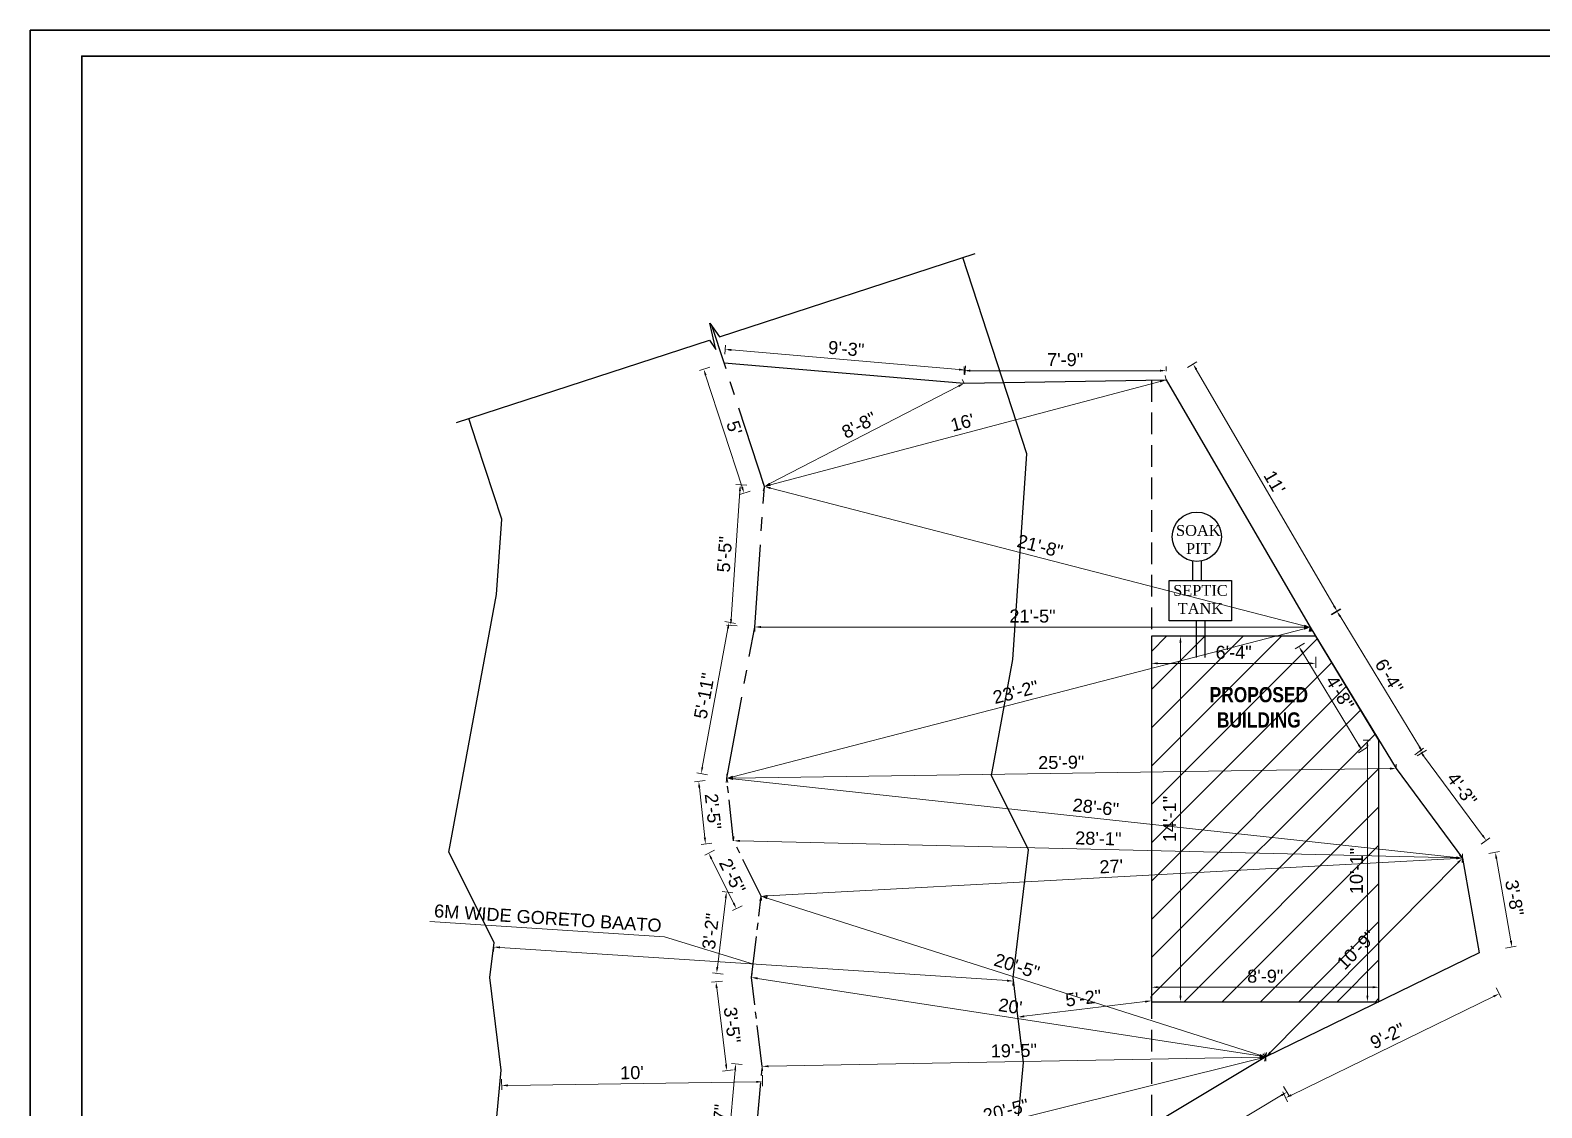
# Model space of a CAD drawing. Header units: inches. Extents: x 376358 to 406049, y -63575 to -53607.
# Drawn here: x 382150 to 382848, y -56287 to -55789 of the extents above; entities that cross this region are included whole.
import ezdxf

# ---------------------------------------------------------------- set-up
doc = ezdxf.new("R2010")
doc.units = ezdxf.units.IN
doc.header["$LTSCALE"] = 2
doc.header["$MEASUREMENT"] = 0
doc.header["$PDMODE"] = 34
doc.linetypes.add('CENTER2', pattern=[28.575, 19.05, -3.175, 3.175, -3.175])
doc.linetypes.add('HIDDEN', pattern=[0.375, 0.25, -0.125])
doc.layers.get('0').update_dxf_attribs({"linetype": 'CONTINUOUS'})
doc.layers.get('DEFPOINTS').update_dxf_attribs({"color": 141, "linetype": 'CONTINUOUS'})
for name, color, linetype, lineweight in [('door', 20, 'CONTINUOUS', 35), ('steps', 253, 'CONTINUOUS', 20), ('WALL - A', 1, 'CONTINUOUS', 40)]:
    doc.layers.add(name, color=color, linetype=linetype, lineweight=lineweight)
doc.layers.add('Normal Wall', color=7, linetype='CONTINUOUS', lineweight=35, true_color=0xffaf89)
doc.styles.add('Lettring Text', font='arial.ttf')
doc.styles.get("Standard").update_dxf_attribs({"font": 'ARIALN.TTF'})
doc.dimstyles.new('Copy of Standard', dxfattribs={"dimtxt": 6, "dimasz": 2.875, "dimexe": 2, "dimexo": 4, "dimgap": 2, "dimtad": 1, "dimdec": 0, "dimrnd": 1, "dimzin": 0, "dimdsep": 46, "dimlunit": 4, "dimtxsty": 'Lettring Text', "dimcen": 0.1, "dimclrd": 7, "dimclre": 7, "dimclrt": 7, "dimazin": 0, "dimtfac": 0.645, "dimtdec": 0, "dimtmove": 1, "dimatfit": 0, "dimfxl": 3, "dimfxlon": 1, "dimtfillclr": 256, "dimtolj": 1, "dimtzin": 0, "dimlwd": -1, "dimlwe": -1, "dimarcsym": 2})

# ---------------------------------------------------------------- blocks, each defined once
blk = doc.blocks.new('*D415')
at = {"layer": 'DEFPOINTS', "color": 0, "ltscale": 0.5, "transparency": 16777216}
for p in [(382470.55, -55942.78), (382581.97, -55946.19), (382581.44, -55952.31)]:
    blk.add_point(p, dxfattribs=at)
at = {"layer": 'steps', "color": 7, "ltscale": 0.5, "transparency": 16777216}
for p, q in [((382470.89, -55938.79), (382471.25, -55934.66)), ((382473.94, -55936.9), (382579.11, -55945.94)), ((382581.79, -55948.33), (382582.14, -55944.2))]:
    blk.add_line(p, q, dxfattribs=at)
for points in [[(382473.98, -55936.42), (382473.9, -55937.38), (382471.08, -55936.65)], [(382579.15, -55945.47), (382579.06, -55946.42), (382581.97, -55946.19)]]:
    blk.add_solid(points, dxfattribs=at)
at = {"layer": 'steps', "color": 7, "ltscale": 0.5, "transparency": 16777216, "insert": (382526.96, -55936.37), "char_height": 6, "attachment_point": 5, "rotation": 355.08369, "style": 'Lettring Text'}
blk.add_mtext('\\A1;9\'-3"', dxfattribs=at)
blk = doc.blocks.new('*D416')
at = {"layer": 'DEFPOINTS', "color": 0, "ltscale": 0.5, "transparency": 16777216}
for p in [(382674.76, -55946.47), (382674.76, -55950.71), (382581.44, -55952.31)]:
    blk.add_point(p, dxfattribs=at)
at = {"layer": 'steps', "color": 7, "ltscale": 0.5, "transparency": 16777216}
for p, q in [((382581.44, -55948.31), (382581.44, -55944.47)), ((382584.32, -55946.47), (382671.88, -55946.47)), ((382674.76, -55946.71), (382674.76, -55944.47))]:
    blk.add_line(p, q, dxfattribs=at)
for points in [[(382584.32, -55945.99), (382584.32, -55946.95), (382581.44, -55946.47)], [(382671.88, -55945.99), (382671.88, -55946.95), (382674.76, -55946.47)]]:
    blk.add_solid(points, dxfattribs=at)
at = {"layer": 'steps', "color": 7, "ltscale": 0.5, "transparency": 16777216, "insert": (382628.1, -55941.41), "char_height": 6, "attachment_point": 5, "style": 'Lettring Text'}
blk.add_mtext('\\A1;7\'-9"', dxfattribs=at)
blk = doc.blocks.new('*D417')
at = {"layer": 'DEFPOINTS', "color": 0, "ltscale": 0.5, "transparency": 16777216}
for p in [(382674.76, -55950.71), (382753.79, -56057.65), (382741.29, -56064.93)]:
    blk.add_point(p, dxfattribs=at)
at = {"layer": 'steps', "color": 7, "ltscale": 0.5, "transparency": 16777216}
for p, q in [((382684.66, -55944.94), (382688.98, -55942.42)), ((382688.7, -55945.91), (382752.34, -56055.17)), ((382751.2, -56059.16), (382755.52, -56056.65))]:
    blk.add_line(p, q, dxfattribs=at)
for points in [[(382689.12, -55945.67), (382688.29, -55946.15), (382687.25, -55943.43)], [(382752.76, -56054.93), (382751.93, -56055.41), (382753.79, -56057.65)]]:
    blk.add_solid(points, dxfattribs=at)
at = {"layer": 'steps', "color": 7, "ltscale": 0.5, "transparency": 16777216, "insert": (382724.85, -55998.02), "char_height": 6, "attachment_point": 5, "rotation": 300.21914, "style": 'Lettring Text'}
blk.add_mtext("\\A1;11'", dxfattribs=at)
blk = doc.blocks.new('*D418')
at = {"layer": 'DEFPOINTS', "color": 0, "ltscale": 0.5, "transparency": 16777216}
for p in [(382741.29, -56064.93), (382793.29, -56122.7), (382780.98, -56130.19)]:
    blk.add_point(p, dxfattribs=at)
at = {"layer": 'steps', "color": 7, "ltscale": 0.5, "transparency": 16777216}
for p, q in [((382751.04, -56059.01), (382755.31, -56056.41)), ((382755.09, -56059.9), (382791.79, -56120.24)), ((382790.72, -56124.26), (382795, -56121.66))]:
    blk.add_line(p, q, dxfattribs=at)
for points in [[(382755.5, -56059.65), (382754.68, -56060.15), (382753.6, -56057.45)], [(382792.2, -56119.99), (382791.38, -56120.49), (382793.29, -56122.7)]]:
    blk.add_solid(points, dxfattribs=at)
at = {"layer": 'steps', "color": 7, "ltscale": 0.5, "transparency": 16777216, "insert": (382777.77, -56087.44), "char_height": 6, "attachment_point": 5, "rotation": 301.30939, "style": 'Lettring Text'}
blk.add_mtext('\\A1;6\'-4"', dxfattribs=at)
blk = doc.blocks.new('*D419')
at = {"layer": 'DEFPOINTS', "color": 0, "ltscale": 0.5, "transparency": 16777216}
for p in [(382780.98, -56130.19), (382822.65, -56163.39), (382811.64, -56171.56)]:
    blk.add_point(p, dxfattribs=at)
at = {"layer": 'steps', "color": 7, "ltscale": 0.5, "transparency": 16777216}
for p, q in [((382789.58, -56123.81), (382793.6, -56120.83)), ((382793.7, -56124.33), (382820.94, -56161.08)), ((382820.24, -56165.18), (382824.26, -56162.2))]:
    blk.add_line(p, q, dxfattribs=at)
for points in [[(382794.09, -56124.05), (382793.32, -56124.62), (382791.99, -56122.02)], [(382821.33, -56160.8), (382820.56, -56161.37), (382822.65, -56163.39)]]:
    blk.add_solid(points, dxfattribs=at)
at = {"layer": 'steps', "color": 7, "ltscale": 0.5, "transparency": 16777216, "insert": (382811.39, -56139.69), "char_height": 6, "attachment_point": 5, "rotation": 306.54442, "style": 'Lettring Text'}
blk.add_mtext('\\A1;4\'-3"', dxfattribs=at)
blk = doc.blocks.new('*D420')
at = {"layer": 'DEFPOINTS', "color": 0, "ltscale": 0.5, "transparency": 16777216}
for p in [(382811.64, -56171.56), (382819.36, -56215.3), (382834.52, -56212.63)]:
    blk.add_point(p, dxfattribs=at)
at = {"layer": 'steps', "color": 7, "ltscale": 0.5, "transparency": 16777216}
for p, q in [((382823.84, -56169.4), (382828.77, -56168.53)), ((382827.3, -56171.71), (382834.02, -56209.79)), ((382831.57, -56213.15), (382836.49, -56212.28))]:
    blk.add_line(p, q, dxfattribs=at)
for points in [[(382827.77, -56171.63), (382826.83, -56171.79), (382826.8, -56168.88)], [(382834.49, -56209.71), (382833.55, -56209.88), (382834.52, -56212.63)]]:
    blk.add_solid(points, dxfattribs=at)
at = {"layer": 'steps', "color": 7, "ltscale": 0.5, "transparency": 16777216, "insert": (382835.65, -56189.87), "char_height": 6, "attachment_point": 5, "rotation": 280.01239, "style": 'Lettring Text'}
blk.add_mtext('\\A1;3\'-8"', dxfattribs=at)
blk = doc.blocks.new('*D421')
at = {"layer": 'DEFPOINTS', "color": 0, "ltscale": 0.5, "transparency": 16777216}
for p in [(382819.36, -56215.3), (382720.8, -56263.36), (382730.01, -56282.25)]:
    blk.add_point(p, dxfattribs=at)
at = {"layer": 'steps', "color": 7, "ltscale": 0.5, "transparency": 16777216}
for p, q in [((382825.99, -56235.45), (382732.6, -56280.99)), ((382827.26, -56231.49), (382829.45, -56235.99)), ((382728.7, -56279.55), (382730.89, -56284.04))]:
    blk.add_line(p, q, dxfattribs=at)
for points in [[(382825.78, -56235.02), (382826.2, -56235.88), (382828.57, -56234.19)], [(382732.39, -56280.56), (382732.81, -56281.42), (382730.01, -56282.25)]]:
    blk.add_solid(points, dxfattribs=at)
at = {"layer": 'steps', "color": 7, "ltscale": 0.5, "transparency": 16777216, "insert": (382777.07, -56253.67), "char_height": 6, "attachment_point": 5, "rotation": 25.99193, "style": 'Lettring Text'}
blk.add_mtext('\\A1;9\'-2"', dxfattribs=at)
blk = doc.blocks.new('*D422')
at = {"layer": 'DEFPOINTS', "color": 0, "ltscale": 0.5, "transparency": 16777216}
for p in [(382720.8, -56263.36), (382636.83, -56313.54), (382646.54, -56329.8)]:
    blk.add_point(p, dxfattribs=at)
at = {"layer": 'steps', "color": 7, "ltscale": 0.5, "transparency": 16777216}
for p, q in [((382728.98, -56277.04), (382731.54, -56281.33)), ((382728.05, -56281.09), (382649.01, -56328.32)), ((382645, -56327.22), (382647.57, -56331.51))]:
    blk.add_line(p, q, dxfattribs=at)
for points in [[(382727.8, -56280.68), (382728.3, -56281.5), (382730.52, -56279.62)], [(382648.77, -56327.91), (382649.26, -56328.73), (382646.54, -56329.8)]]:
    blk.add_solid(points, dxfattribs=at)
at = {"layer": 'steps', "color": 7, "ltscale": 0.5, "transparency": 16777216, "insert": (382685.93, -56300.36), "char_height": 6, "attachment_point": 5, "rotation": 30.86167, "style": 'Lettring Text'}
blk.add_mtext('\\A1;8\'-2"', dxfattribs=at)
blk = doc.blocks.new('*D425')
at = {"layer": 'DEFPOINTS', "color": 0, "ltscale": 0.5, "transparency": 16777216}
for p in [(382475.96, -56266.59), (382488.22, -56267.72), (382483.16, -56322.52)]:
    blk.add_point(p, dxfattribs=at)
at = {"layer": 'steps', "color": 7, "ltscale": 0.5, "transparency": 16777216}
for p, q in [((382471.16, -56318.53), (382475.69, -56269.45)), ((382478.94, -56266.87), (382473.97, -56266.41)), ((382473.88, -56321.67), (382468.9, -56321.2))]:
    blk.add_line(p, q, dxfattribs=at)
for points in [[(382475.22, -56269.41), (382476.17, -56269.5), (382475.96, -56266.59)], [(382470.68, -56318.48), (382471.63, -56318.57), (382470.89, -56321.39)]]:
    blk.add_solid(points, dxfattribs=at)
at = {"layer": 'steps', "color": 7, "ltscale": 0.5, "transparency": 16777216, "insert": (382468.45, -56293.53), "char_height": 6, "attachment_point": 5, "rotation": 84.71805, "style": 'Lettring Text'}
blk.add_mtext('\\A1;4\'-7"', dxfattribs=at)
blk = doc.blocks.new('*D426')
at = {"layer": 'DEFPOINTS', "color": 0, "ltscale": 0.5, "transparency": 16777216}
for p in [(382466.83, -56228.66), (382483.24, -56226.67), (382488.22, -56267.72)]:
    blk.add_point(p, dxfattribs=at)
at = {"layer": 'steps', "color": 7, "ltscale": 0.5, "transparency": 16777216}
for p, q in [((382469.8, -56228.3), (382464.84, -56228.9)), ((382471.47, -56266.86), (382467.17, -56231.51)), ((382474.79, -56269.36), (382469.83, -56269.96))]:
    blk.add_line(p, q, dxfattribs=at)
for points in [[(382467.65, -56231.46), (382466.7, -56231.57), (382466.83, -56228.66)], [(382471.94, -56266.81), (382470.99, -56266.92), (382471.81, -56269.72)]]:
    blk.add_solid(points, dxfattribs=at)
at = {"layer": 'steps', "color": 7, "ltscale": 0.5, "transparency": 16777216, "insert": (382474.35, -56248.58), "char_height": 6, "attachment_point": 5, "rotation": 276.92535, "style": 'Lettring Text'}
blk.add_mtext('\\A1;3\'-5"', dxfattribs=at)
blk = doc.blocks.new('*D427')
at = {"layer": 'DEFPOINTS', "color": 0, "ltscale": 0.5, "transparency": 16777216}
for p in [(382471.67, -56187.23), (382487.76, -56189.17), (382483.24, -56226.67)]:
    blk.add_point(p, dxfattribs=at)
at = {"layer": 'steps', "color": 7, "ltscale": 0.5, "transparency": 16777216}
for p, q in [((382474.65, -56187.59), (382469.68, -56186.99)), ((382467.49, -56221.87), (382471.33, -56190.08)), ((382470.12, -56225.08), (382465.16, -56224.48))]:
    blk.add_line(p, q, dxfattribs=at)
for points in [[(382470.85, -56190.02), (382471.8, -56190.14), (382471.67, -56187.23)], [(382467.01, -56221.81), (382467.96, -56221.93), (382467.14, -56224.72)]]:
    blk.add_solid(points, dxfattribs=at)
at = {"layer": 'steps', "color": 7, "ltscale": 0.5, "transparency": 16777216, "insert": (382464.38, -56205.37), "char_height": 6, "attachment_point": 5, "rotation": 83.11748, "style": 'Lettring Text'}
blk.add_mtext('\\A1;3\'-2"', dxfattribs=at)
blk = doc.blocks.new('*D428')
at = {"layer": 'DEFPOINTS', "color": 0, "ltscale": 0.5, "transparency": 16777216}
for p in [(382474.98, -56163.56), (382463.49, -56169.3), (382487.76, -56189.17)]:
    blk.add_point(p, dxfattribs=at)
at = {"layer": 'steps', "color": 7, "ltscale": 0.5, "transparency": 16777216}
for p, q in [((382466.17, -56167.96), (382461.7, -56170.19)), ((382474.99, -56192.33), (382464.77, -56171.87)), ((382478.96, -56193.57), (382474.48, -56195.8))]:
    blk.add_line(p, q, dxfattribs=at)
for points in [[(382465.2, -56171.66), (382464.34, -56172.09), (382463.49, -56169.3)], [(382475.42, -56192.12), (382474.56, -56192.55), (382476.27, -56194.91)]]:
    blk.add_solid(points, dxfattribs=at)
at = {"layer": 'steps', "color": 7, "ltscale": 0.5, "transparency": 16777216, "insert": (382474.41, -56179.84), "char_height": 6, "attachment_point": 5, "rotation": 296.5303, "style": 'Lettring Text'}
blk.add_mtext('\\A1;2\'-5"', dxfattribs=at)
blk = doc.blocks.new('*D429')
at = {"layer": 'DEFPOINTS', "color": 0, "ltscale": 0.5, "transparency": 16777216}
for p in [(382458.85, -56136.09), (382471.82, -56134.67), (382474.98, -56163.56)]:
    blk.add_point(p, dxfattribs=at)
at = {"layer": 'steps', "color": 7, "ltscale": 0.5, "transparency": 16777216}
for p, q in [((382461.83, -56135.77), (382456.86, -56136.31)), ((382461.7, -56162.12), (382459.16, -56138.95)), ((382465, -56164.66), (382460.03, -56165.2))]:
    blk.add_line(p, q, dxfattribs=at)
for points in [[(382459.64, -56138.9), (382458.69, -56139), (382458.85, -56136.09)], [(382462.18, -56162.07), (382461.22, -56162.18), (382462.01, -56164.98)]]:
    blk.add_solid(points, dxfattribs=at)
at = {"layer": 'steps', "color": 7, "ltscale": 0.5, "transparency": 16777216, "insert": (382465.47, -56149.99), "char_height": 6, "attachment_point": 5, "rotation": 276.24963, "style": 'Lettring Text'}
blk.add_mtext('\\A1;2\'-5"', dxfattribs=at)
blk = doc.blocks.new('*D430')
at = {"layer": 'DEFPOINTS', "color": 0, "ltscale": 0.5, "transparency": 16777216}
for p in [(382472.91, -56062.65), (382484.74, -56064.84), (382471.82, -56134.67)]:
    blk.add_point(p, dxfattribs=at)
at = {"layer": 'steps', "color": 7, "ltscale": 0.5, "transparency": 16777216}
for p, q in [((382475.86, -56063.2), (382470.94, -56062.29)), ((382460.51, -56129.66), (382472.39, -56065.48)), ((382462.93, -56133.03), (382458.02, -56132.12))]:
    blk.add_line(p, q, dxfattribs=at)
for points in [[(382471.92, -56065.39), (382472.86, -56065.57), (382472.91, -56062.65)], [(382460.04, -56129.57), (382460.98, -56129.74), (382459.98, -56132.48)]]:
    blk.add_solid(points, dxfattribs=at)
at = {"layer": 'steps', "color": 7, "ltscale": 0.5, "transparency": 16777216, "insert": (382461.47, -56096.65), "char_height": 6, "attachment_point": 5, "rotation": 79.51136, "style": 'Lettring Text'}
blk.add_mtext('\\A1;5\'-11"', dxfattribs=at)
blk = doc.blocks.new('*D431')
at = {"layer": 'DEFPOINTS', "color": 0, "ltscale": 0.5, "transparency": 16777216}
for p in [(382478.07, -55999.19), (382489.18, -55999.95), (382484.74, -56064.84)]:
    blk.add_point(p, dxfattribs=at)
at = {"layer": 'steps', "color": 7, "ltscale": 0.5, "transparency": 16777216}
for p, q in [((382481.06, -55999.39), (382476.07, -55999.05)), ((382473.83, -56061.22), (382477.87, -56002.06)), ((382476.63, -56064.29), (382471.64, -56063.95))]:
    blk.add_line(p, q, dxfattribs=at)
for points in [[(382477.39, -56002.02), (382478.35, -56002.09), (382478.07, -55999.19)], [(382473.35, -56061.18), (382474.31, -56061.25), (382473.64, -56064.08)]]:
    blk.add_solid(points, dxfattribs=at)
at = {"layer": 'steps', "color": 7, "ltscale": 0.5, "transparency": 16777216, "insert": (382470.81, -56031.29), "char_height": 6, "attachment_point": 5, "rotation": 86.0932, "style": 'Lettring Text'}
blk.add_mtext('\\A1;5\'-5"', dxfattribs=at)
blk = doc.blocks.new('*D432')
at = {"layer": 'DEFPOINTS', "color": 0, "ltscale": 0.5, "transparency": 16777216}
for p in [(382470.55, -55942.78), (382461.17, -55945.83), (382489.18, -55999.95)]:
    blk.add_point(p, dxfattribs=at)
at = {"layer": 'steps', "color": 7, "ltscale": 0.5, "transparency": 16777216}
for p, q in [((382464.03, -55944.9), (382459.27, -55946.45)), ((382478.91, -56000.27), (382462.07, -55948.56)), ((382482.65, -56002.07), (382477.9, -56003.62))]:
    blk.add_line(p, q, dxfattribs=at)
for points in [[(382462.52, -55948.42), (382461.61, -55948.71), (382461.17, -55945.83)], [(382479.37, -56000.12), (382478.45, -56000.42), (382479.8, -56003)]]:
    blk.add_solid(points, dxfattribs=at)
at = {"layer": 'steps', "color": 7, "ltscale": 0.5, "transparency": 16777216, "insert": (382475.29, -55972.85), "char_height": 6, "attachment_point": 5, "rotation": 288.04507, "style": 'Lettring Text'}
blk.add_mtext("\\A1;5'", dxfattribs=at)
blk = doc.blocks.new('*D433')
at = {"layer": 'DEFPOINTS', "color": 0, "ltscale": 0.5, "transparency": 16777216}
for p in [(382581.44, -55952.31), (382581.44, -55952.31), (382489.18, -55999.95)]:
    blk.add_point(p, dxfattribs=at)
at = {"layer": 'steps', "color": 7, "ltscale": 0.5, "transparency": 16777216}
for p, q in [((382581.44, -55952.31), (382580.53, -55950.54)), ((382491.73, -55998.63), (382578.89, -55953.63)), ((382489.18, -55999.95), (382488.26, -55998.17))]:
    blk.add_line(p, q, dxfattribs=at)
for points in [[(382578.67, -55953.21), (382579.11, -55954.06), (382581.44, -55952.31)], [(382491.51, -55998.2), (382491.95, -55999.05), (382489.18, -55999.95)]]:
    blk.add_solid(points, dxfattribs=at)
at = {"layer": 'steps', "color": 7, "ltscale": 0.5, "transparency": 16777216, "insert": (382532.99, -55971.63), "char_height": 6, "attachment_point": 5, "rotation": 27.30461, "style": 'Lettring Text'}
blk.add_mtext('\\A1;8\'-8"', dxfattribs=at)
blk = doc.blocks.new('*D434')
at = {"layer": 'DEFPOINTS', "color": 0, "ltscale": 0.5, "transparency": 16777216}
for p in [(382674.76, -55950.71), (382674.76, -55950.71), (382489.18, -55999.95)]:
    blk.add_point(p, dxfattribs=at)
at = {"layer": 'steps', "color": 7, "ltscale": 0.5, "transparency": 16777216}
for p, q in [((382674.76, -55950.71), (382674.24, -55948.77)), ((382491.95, -55999.21), (382671.98, -55951.44)), ((382489.18, -55999.95), (382488.66, -55998.01))]:
    blk.add_line(p, q, dxfattribs=at)
for points in [[(382671.86, -55950.98), (382672.1, -55951.91), (382674.76, -55950.71)], [(382491.83, -55998.75), (382492.08, -55999.67), (382489.18, -55999.95)]]:
    blk.add_solid(points, dxfattribs=at)
at = {"layer": 'steps', "color": 7, "ltscale": 0.5, "transparency": 16777216, "insert": (382580.67, -55970.43), "char_height": 6, "attachment_point": 5, "rotation": 14.86005, "style": 'Lettring Text'}
blk.add_mtext("\\A1;16'", dxfattribs=at)
blk = doc.blocks.new('*D435')
at = {"layer": 'DEFPOINTS', "color": 0, "ltscale": 0.5, "transparency": 16777216}
for p in [(382489.18, -55999.95), (382741.29, -56064.93), (382741.29, -56064.93)]:
    blk.add_point(p, dxfattribs=at)
at = {"layer": 'steps', "color": 7, "ltscale": 0.5, "transparency": 16777216}
for p, q in [((382489.18, -55999.95), (382488.68, -56001.88)), ((382491.96, -56000.66), (382738.51, -56064.22)), ((382741.29, -56064.93), (382740.79, -56066.87))]:
    blk.add_line(p, q, dxfattribs=at)
for points in [[(382492.08, -56000.2), (382491.84, -56001.13), (382489.18, -55999.95)], [(382738.63, -56063.75), (382738.39, -56064.68), (382741.29, -56064.93)]]:
    blk.add_solid(points, dxfattribs=at)
at = {"layer": 'steps', "color": 7, "ltscale": 0.5, "transparency": 16777216, "insert": (382616.5, -56027.54), "char_height": 6, "attachment_point": 5, "rotation": 345.54569, "style": 'Lettring Text'}
blk.add_mtext('\\A1;21\'-8"', dxfattribs=at)
blk = doc.blocks.new('*D436')
at = {"layer": 'DEFPOINTS', "color": 0, "ltscale": 0.5, "transparency": 16777216}
for p in [(382484.74, -56064.84), (382484.74, -56064.84), (382741.29, -56064.93)]:
    blk.add_point(p, dxfattribs=at)
at = {"layer": 'steps', "color": 7, "ltscale": 0.5, "transparency": 16777216}
for p, q in [((382484.74, -56064.84), (382484.74, -56066.84)), ((382738.42, -56064.93), (382487.62, -56064.84)), ((382741.29, -56064.93), (382741.29, -56066.93))]:
    blk.add_line(p, q, dxfattribs=at)
for points in [[(382487.62, -56064.36), (382487.62, -56065.32), (382484.74, -56064.84)], [(382738.42, -56064.45), (382738.42, -56065.41), (382741.29, -56064.93)]]:
    blk.add_solid(points, dxfattribs=at)
at = {"layer": 'steps', "color": 7, "ltscale": 0.5, "transparency": 16777216, "insert": (382613.02, -56059.82), "char_height": 6, "attachment_point": 5, "rotation": 359.97955, "style": 'Lettring Text'}
blk.add_mtext('\\A1;21\'-5"', dxfattribs=at)
blk = doc.blocks.new('*D437')
at = {"layer": 'DEFPOINTS', "color": 0, "ltscale": 0.5, "transparency": 16777216}
for p in [(382741.29, -56064.93), (382741.29, -56064.93), (382471.82, -56134.67)]:
    blk.add_point(p, dxfattribs=at)
at = {"layer": 'steps', "color": 7, "ltscale": 0.5, "transparency": 16777216}
for p, q in [((382474.6, -56133.95), (382738.51, -56065.65)), ((382741.29, -56064.93), (382741.79, -56066.87)), ((382471.82, -56134.67), (382472.32, -56136.61))]:
    blk.add_line(p, q, dxfattribs=at)
for points in [[(382738.39, -56065.19), (382738.63, -56066.12), (382741.29, -56064.93)], [(382474.48, -56133.49), (382474.72, -56134.42), (382471.82, -56134.67)]]:
    blk.add_solid(points, dxfattribs=at)
at = {"layer": 'steps', "color": 7, "ltscale": 0.5, "transparency": 16777216, "insert": (382605.28, -56094.9), "char_height": 6, "attachment_point": 5, "rotation": 14.50968, "style": 'Lettring Text'}
blk.add_mtext('\\A1;23\'-2"', dxfattribs=at)
blk = doc.blocks.new('*D438')
at = {"layer": 'DEFPOINTS', "color": 0, "ltscale": 0.5, "transparency": 16777216}
for p in [(382780.98, -56130.19), (382471.82, -56134.67), (382471.82, -56134.67)]:
    blk.add_point(p, dxfattribs=at)
at = {"layer": 'steps', "color": 7, "ltscale": 0.5, "transparency": 16777216}
for p, q in [((382471.82, -56134.67), (382471.79, -56132.67)), ((382778.1, -56130.23), (382474.69, -56134.63)), ((382780.98, -56130.19), (382780.95, -56128.19))]:
    blk.add_line(p, q, dxfattribs=at)
for points in [[(382778.1, -56129.75), (382778.11, -56130.71), (382780.98, -56130.19)], [(382474.68, -56134.15), (382474.7, -56135.11), (382471.82, -56134.67)]]:
    blk.add_solid(points, dxfattribs=at)
at = {"layer": 'steps', "color": 7, "ltscale": 0.5, "transparency": 16777216, "insert": (382626.32, -56127.37), "char_height": 6, "attachment_point": 5, "rotation": 0.83177, "style": 'Lettring Text'}
blk.add_mtext('\\A1;25\'-9"', dxfattribs=at)
blk = doc.blocks.new('*D439')
at = {"layer": 'DEFPOINTS', "color": 0, "ltscale": 0.5, "transparency": 16777216}
for p in [(382471.82, -56134.67), (382471.82, -56134.67), (382811.64, -56171.56)]:
    blk.add_point(p, dxfattribs=at)
at = {"layer": 'steps', "color": 7, "ltscale": 0.5, "transparency": 16777216}
for p, q in [((382471.82, -56134.67), (382471.6, -56136.66)), ((382808.78, -56171.25), (382474.67, -56134.98)), ((382811.64, -56171.56), (382811.43, -56173.54))]:
    blk.add_line(p, q, dxfattribs=at)
for points in [[(382474.73, -56134.51), (382474.62, -56135.46), (382471.82, -56134.67)], [(382808.83, -56170.77), (382808.73, -56171.72), (382811.64, -56171.56)]]:
    blk.add_solid(points, dxfattribs=at)
at = {"layer": 'steps', "color": 7, "ltscale": 0.5, "transparency": 16777216, "insert": (382642.27, -56148.08), "char_height": 6, "attachment_point": 5, "rotation": 353.80589, "style": 'Lettring Text'}
blk.add_mtext('\\A1;28\'-6"', dxfattribs=at)
blk = doc.blocks.new('*D440')
at = {"layer": 'DEFPOINTS', "color": 0, "ltscale": 0.5, "transparency": 16777216}
for p in [(382474.98, -56163.56), (382811.64, -56171.56), (382811.64, -56171.56)]:
    blk.add_point(p, dxfattribs=at)
at = {"layer": 'steps', "color": 7, "ltscale": 0.5, "transparency": 16777216}
for p, q in [((382474.98, -56163.56), (382475.03, -56161.56)), ((382477.85, -56163.63), (382808.77, -56171.49)), ((382811.64, -56171.56), (382811.69, -56169.56))]:
    blk.add_line(p, q, dxfattribs=at)
for points in [[(382477.86, -56163.15), (382477.84, -56164.11), (382474.98, -56163.56)], [(382808.78, -56171.01), (382808.76, -56171.97), (382811.64, -56171.56)]]:
    blk.add_solid(points, dxfattribs=at)
at = {"layer": 'steps', "color": 7, "ltscale": 0.5, "transparency": 16777216, "insert": (382643.43, -56162.5), "char_height": 6, "attachment_point": 5, "rotation": 358.63986, "style": 'Lettring Text'}
blk.add_mtext('\\A1;28\'-1"', dxfattribs=at)
blk = doc.blocks.new('*D441')
at = {"layer": 'DEFPOINTS', "color": 0, "ltscale": 0.5, "transparency": 16777216}
for p in [(382811.64, -56171.56), (382487.76, -56189.17), (382487.76, -56189.17)]:
    blk.add_point(p, dxfattribs=at)
at = {"layer": 'steps', "color": 7, "ltscale": 0.5, "transparency": 16777216}
for p, q in [((382808.77, -56171.71), (382490.63, -56189.01)), ((382811.64, -56171.56), (382811.75, -56173.55)), ((382487.76, -56189.17), (382487.87, -56191.17))]:
    blk.add_line(p, q, dxfattribs=at)
for points in [[(382808.74, -56171.23), (382808.8, -56172.19), (382811.64, -56171.56)], [(382490.61, -56188.54), (382490.66, -56189.49), (382487.76, -56189.17)]]:
    blk.add_solid(points, dxfattribs=at)
at = {"layer": 'steps', "color": 7, "ltscale": 0.5, "transparency": 16777216, "insert": (382649.43, -56175.36), "char_height": 6, "attachment_point": 5, "rotation": 3.11309, "style": 'Lettring Text'}
blk.add_mtext("\\A1;27'", dxfattribs=at)
blk = doc.blocks.new('*D442')
at = {"layer": 'DEFPOINTS', "color": 0, "ltscale": 0.5, "transparency": 16777216}
for p in [(382487.76, -56189.17), (382487.76, -56189.17), (382720.8, -56263.36)]:
    blk.add_point(p, dxfattribs=at)
at = {"layer": 'steps', "color": 7, "ltscale": 0.5, "transparency": 16777216}
for p, q in [((382487.76, -56189.17), (382487.16, -56191.08)), ((382718.06, -56262.48), (382490.5, -56190.04)), ((382720.8, -56263.36), (382720.2, -56265.26))]:
    blk.add_line(p, q, dxfattribs=at)
for points in [[(382490.65, -56189.59), (382490.36, -56190.5), (382487.76, -56189.17)], [(382718.21, -56262.03), (382717.92, -56262.94), (382720.8, -56263.36)]]:
    blk.add_solid(points, dxfattribs=at)
at = {"layer": 'steps', "color": 7, "ltscale": 0.5, "transparency": 16777216, "insert": (382605.82, -56221.44), "char_height": 6, "attachment_point": 5, "rotation": 342.34156, "style": 'Lettring Text'}
blk.add_mtext('\\A1;20\'-5"', dxfattribs=at)
blk = doc.blocks.new('*D443')
at = {"layer": 'DEFPOINTS', "color": 0, "ltscale": 0.5, "transparency": 16777216}
for p in [(382483.24, -56226.67), (382720.8, -56263.36), (382720.8, -56263.36)]:
    blk.add_point(p, dxfattribs=at)
at = {"layer": 'steps', "color": 7, "ltscale": 0.5, "transparency": 16777216}
for p, q in [((382483.24, -56226.67), (382483.54, -56224.69)), ((382486.08, -56227.1), (382717.96, -56262.92)), ((382720.8, -56263.36), (382721.11, -56261.38))]:
    blk.add_line(p, q, dxfattribs=at)
for points in [[(382486.15, -56226.63), (382486.01, -56227.58), (382483.24, -56226.67)], [(382718.03, -56262.44), (382717.89, -56263.39), (382720.8, -56263.36)]]:
    blk.add_solid(points, dxfattribs=at)
at = {"layer": 'steps', "color": 7, "ltscale": 0.5, "transparency": 16777216, "insert": (382602.79, -56240.01), "char_height": 6, "attachment_point": 5, "rotation": 351.22033, "style": 'Lettring Text'}
blk.add_mtext("\\A1;20'", dxfattribs=at)
blk = doc.blocks.new('*D444')
at = {"layer": 'DEFPOINTS', "color": 0, "ltscale": 0.5, "transparency": 16777216}
for p in [(382720.8, -56263.36), (382488.22, -56267.72), (382488.22, -56267.72)]:
    blk.add_point(p, dxfattribs=at)
at = {"layer": 'steps', "color": 7, "ltscale": 0.5, "transparency": 16777216}
for p, q in [((382717.93, -56263.41), (382491.1, -56267.67)), ((382720.8, -56263.36), (382720.84, -56265.36)), ((382488.22, -56267.72), (382488.26, -56269.72))]:
    blk.add_line(p, q, dxfattribs=at)
for points in [[(382717.92, -56262.93), (382717.94, -56263.89), (382720.8, -56263.36)], [(382491.09, -56267.19), (382491.11, -56268.15), (382488.22, -56267.72)]]:
    blk.add_solid(points, dxfattribs=at)
at = {"layer": 'steps', "color": 7, "ltscale": 0.5, "transparency": 16777216, "insert": (382604.42, -56260.48), "char_height": 6, "attachment_point": 5, "rotation": 1.07601, "style": 'Lettring Text'}
blk.add_mtext('\\A1;19\'-5"', dxfattribs=at)
blk = doc.blocks.new('*D445')
at = {"layer": 'DEFPOINTS', "color": 0, "ltscale": 0.5, "transparency": 16777216}
for p in [(382720.8, -56263.36), (382720.8, -56263.36), (382483.16, -56322.52)]:
    blk.add_point(p, dxfattribs=at)
at = {"layer": 'steps', "color": 7, "ltscale": 0.5, "transparency": 16777216}
for p, q in [((382485.95, -56321.83), (382718.01, -56264.05)), ((382720.8, -56263.36), (382720.32, -56261.42)), ((382483.16, -56322.52), (382482.68, -56320.58))]:
    blk.add_line(p, q, dxfattribs=at)
for points in [[(382717.9, -56263.59), (382718.13, -56264.52), (382720.8, -56263.36)], [(382485.83, -56321.36), (382486.06, -56322.29), (382483.16, -56322.52)]]:
    blk.add_solid(points, dxfattribs=at)
at = {"layer": 'steps', "color": 7, "ltscale": 0.5, "transparency": 16777216, "insert": (382600.76, -56288.03), "char_height": 6, "attachment_point": 5, "rotation": 13.98089, "style": 'Lettring Text'}
blk.add_mtext('\\A1;20\'-5"', dxfattribs=at)
blk = doc.blocks.new('*D450')
at = {"layer": 'DEFPOINTS', "color": 0, "ltscale": 0.5, "transparency": 16777216}
for p in [(382811.64, -56171.56), (382811.64, -56171.56), (382720.8, -56263.36)]:
    blk.add_point(p, dxfattribs=at)
at = {"layer": 'steps', "color": 7, "ltscale": 0.5, "transparency": 16777216}
for p, q in [((382722.82, -56261.31), (382809.62, -56173.6)), ((382811.64, -56171.56), (382810.22, -56170.15)), ((382720.8, -56263.36), (382719.38, -56261.95))]:
    blk.add_line(p, q, dxfattribs=at)
for points in [[(382809.28, -56173.26), (382809.96, -56173.94), (382811.64, -56171.56)], [(382722.48, -56260.98), (382723.16, -56261.65), (382720.8, -56263.36)]]:
    blk.add_solid(points, dxfattribs=at)
at = {"layer": 'steps', "color": 7, "ltscale": 0.5, "transparency": 16777216, "insert": (382762.62, -56213.89), "char_height": 6, "attachment_point": 5, "rotation": 45.30163, "style": 'Lettring Text'}
blk.add_mtext('\\A1;10\'-9"', dxfattribs=at)
blk = doc.blocks.new('*D451')
at = {"layer": 'DEFPOINTS', "color": 0, "ltscale": 0.5, "transparency": 16777216}
for p in [(382668.04, -56069.13), (382668.04, -56237.89), (382681.38, -56237.89)]:
    blk.add_point(p, dxfattribs=at)
at = {"layer": 'steps', "color": 7, "ltscale": 0.5, "transparency": 16777216}
for p, q in [((382678.38, -56069.13), (382683.38, -56069.13)), ((382681.38, -56072), (382681.38, -56235.01)), ((382678.38, -56237.89), (382683.38, -56237.89))]:
    blk.add_line(p, q, dxfattribs=at)
for points in [[(382680.9, -56072), (382681.86, -56072), (382681.38, -56069.13)], [(382680.9, -56235.01), (382681.86, -56235.01), (382681.38, -56237.89)]]:
    blk.add_solid(points, dxfattribs=at)
at = {"layer": 'steps', "color": 7, "ltscale": 0.5, "transparency": 16777216, "insert": (382676.36, -56153.51), "char_height": 6, "attachment_point": 5, "rotation": 90, "style": 'Lettring Text'}
blk.add_mtext('\\A1;14\'-1"', dxfattribs=at)
blk = doc.blocks.new('*D452')
at = {"layer": 'DEFPOINTS', "color": 0, "ltscale": 0.5, "transparency": 16777216}
for p in [(382668.04, -56069.13), (382743.84, -56069.13), (382668.04, -56081.63)]:
    blk.add_point(p, dxfattribs=at)
at = {"layer": 'steps', "color": 7, "ltscale": 0.5, "transparency": 16777216}
for p, q in [((382668.04, -56078.63), (382668.04, -56083.63)), ((382740.97, -56081.63), (382670.91, -56081.63)), ((382743.84, -56078.63), (382743.84, -56083.63))]:
    blk.add_line(p, q, dxfattribs=at)
for points in [[(382670.91, -56081.15), (382670.91, -56082.11), (382668.04, -56081.63)], [(382740.97, -56081.15), (382740.97, -56082.11), (382743.84, -56081.63)]]:
    blk.add_solid(points, dxfattribs=at)
at = {"layer": 'steps', "color": 7, "ltscale": 0.5, "transparency": 16777216, "insert": (382705.94, -56076.57), "char_height": 6, "attachment_point": 5, "style": 'Lettring Text'}
blk.add_mtext('\\A1;6\'-4"', dxfattribs=at)
blk = doc.blocks.new('*D453')
at = {"layer": 'DEFPOINTS', "color": 0, "ltscale": 0.5, "transparency": 16777216}
for p in [(382743.84, -56069.13), (382736.08, -56073.85), (382773.04, -56117.13)]:
    blk.add_point(p, dxfattribs=at)
at = {"layer": 'steps', "color": 7, "ltscale": 0.5, "transparency": 16777216}
for p, q in [((382738.64, -56072.29), (382734.37, -56074.88)), ((382763.78, -56119.39), (382737.57, -56076.3)), ((382767.84, -56120.29), (382763.57, -56122.88))]:
    blk.add_line(p, q, dxfattribs=at)
for points in [[(382737.98, -56076.05), (382737.16, -56076.55), (382736.08, -56073.85)], [(382764.19, -56119.14), (382763.37, -56119.64), (382765.27, -56121.85)]]:
    blk.add_solid(points, dxfattribs=at)
at = {"layer": 'steps', "color": 7, "ltscale": 0.5, "transparency": 16777216, "insert": (382755, -56095.21), "char_height": 6, "attachment_point": 5, "rotation": 301.30939, "style": 'Lettring Text'}
blk.add_mtext('\\A1;4\'-8"', dxfattribs=at)
blk = doc.blocks.new('*D454')
at = {"layer": 'DEFPOINTS', "color": 0, "ltscale": 0.5, "transparency": 16777216}
for p in [(382767.74, -56117.13), (382773.04, -56117.13), (382773.04, -56237.89)]:
    blk.add_point(p, dxfattribs=at)
at = {"layer": 'steps', "color": 7, "ltscale": 0.5, "transparency": 16777216}
for p, q in [((382769.04, -56117.13), (382765.74, -56117.13)), ((382767.74, -56235.01), (382767.74, -56120)), ((382769.04, -56237.89), (382765.74, -56237.89))]:
    blk.add_line(p, q, dxfattribs=at)
for points in [[(382767.26, -56120), (382768.21, -56120), (382767.74, -56117.13)], [(382767.26, -56235.01), (382768.21, -56235.01), (382767.74, -56237.89)]]:
    blk.add_solid(points, dxfattribs=at)
at = {"layer": 'steps', "color": 7, "ltscale": 0.5, "transparency": 16777216, "insert": (382762.67, -56177.51), "char_height": 6, "attachment_point": 5, "rotation": 90, "style": 'Lettring Text'}
blk.add_mtext('\\A1;10\'-1"', dxfattribs=at)
blk = doc.blocks.new('*D455')
at = {"layer": 'DEFPOINTS', "color": 0, "ltscale": 0.5, "transparency": 16777216}
for p in [(382773.04, -56231.17), (382668.04, -56237.89), (382773.04, -56237.89)]:
    blk.add_point(p, dxfattribs=at)
at = {"layer": 'steps', "color": 7, "ltscale": 0.5, "transparency": 16777216}
for p, q in [((382668.04, -56233.89), (382668.04, -56229.17)), ((382773.04, -56233.89), (382773.04, -56229.17)), ((382670.91, -56231.17), (382770.16, -56231.17))]:
    blk.add_line(p, q, dxfattribs=at)
for points in [[(382670.91, -56230.69), (382670.91, -56231.65), (382668.04, -56231.17)], [(382770.16, -56230.69), (382770.16, -56231.65), (382773.04, -56231.17)]]:
    blk.add_solid(points, dxfattribs=at)
at = {"layer": 'steps', "color": 7, "ltscale": 0.5, "transparency": 16777216, "insert": (382720.54, -56226.11), "char_height": 6, "attachment_point": 5, "style": 'Lettring Text'}
blk.add_mtext('\\A1;8\'-9"', dxfattribs=at)
blk = doc.blocks.new('*D447')
at = {"layer": 'DEFPOINTS', "color": 0, "ltscale": 0.5, "transparency": 16777216}
for p in [(382668.04, -56237.89), (382606.34, -56244.96), (382606.39, -56245.38)]:
    blk.add_point(p, dxfattribs=at)
at = {"layer": 'steps', "color": 7, "ltscale": 0.5, "transparency": 16777216}
for p, q in [((382667.98, -56237.47), (382667.74, -56235.49)), ((382606.34, -56244.96), (382606.1, -56242.97)), ((382665.13, -56237.82), (382609.2, -56244.61))]:
    blk.add_line(p, q, dxfattribs=at)
for points in [[(382665.07, -56237.34), (382665.19, -56238.29), (382667.98, -56237.47)], [(382609.14, -56244.14), (382609.25, -56245.09), (382606.34, -56244.96)]]:
    blk.add_solid(points, dxfattribs=at)
at = {"layer": 'steps', "color": 7, "ltscale": 0.5, "transparency": 16777216, "insert": (382636.55, -56236.19), "char_height": 6, "attachment_point": 5, "rotation": 6.92535, "style": 'Lettring Text'}
blk.add_mtext('\\A1;5\'-2"', dxfattribs=at)
blk = doc.blocks.new('*D448')
at = {"layer": 'DEFPOINTS', "color": 0, "ltscale": 0.5, "transparency": 16777216}
for p in [(382364.31, -56210.55), (382604.15, -56228.33), (382604.28, -56226.26)]:
    blk.add_point(p, dxfattribs=at)
at = {"layer": 'steps', "color": 7, "ltscale": 0.5, "transparency": 16777216}
for p, q in [((382443.01, -56207.94), (382334.69, -56200.84)), ((382484.16, -56220.47), (382443.01, -56207.94)), ((382364.18, -56212.61), (382364.05, -56214.61)), ((382367.05, -56212.8), (382601.28, -56228.14)), ((382604.15, -56228.33), (382604.02, -56230.33))]:
    blk.add_line(p, q, dxfattribs=at)
for points in [[(382367.08, -56212.32), (382367.01, -56213.28), (382364.18, -56212.61)], [(382601.31, -56227.66), (382601.25, -56228.62), (382604.15, -56228.33)]]:
    blk.add_solid(points, dxfattribs=at)
at = {"layer": 'steps', "color": 7, "ltscale": 0.5, "transparency": 16777216, "insert": (382389.18, -56199.3), "char_height": 6, "attachment_point": 5, "rotation": 356.25292, "style": 'Lettring Text'}
blk.add_mtext('\\A1;6M WIDE GORETO BAATO', dxfattribs=at)
blk = doc.blocks.new('*D449')
at = {"layer": 'DEFPOINTS', "color": 0, "ltscale": 0.5, "transparency": 16777216}
for p in [(382367.75, -56269.46), (382488.22, -56267.72), (382367.85, -56276.57)]:
    blk.add_point(p, dxfattribs=at)
at = {"layer": 'steps', "color": 7, "ltscale": 0.5, "transparency": 16777216}
for p, q in [((382488.28, -56271.83), (382488.36, -56276.83)), ((382367.81, -56273.57), (382367.88, -56278.56)), ((382485.45, -56274.88), (382370.73, -56276.52))]:
    blk.add_line(p, q, dxfattribs=at)
for points in [[(382370.72, -56276.04), (382370.74, -56277), (382367.85, -56276.57)], [(382485.45, -56274.4), (382485.46, -56275.35), (382488.33, -56274.83)]]:
    blk.add_solid(points, dxfattribs=at)
at = {"layer": 'steps', "color": 7, "ltscale": 0.5, "transparency": 16777216, "insert": (382428.02, -56270.64), "char_height": 6, "attachment_point": 5, "rotation": 0.82305, "style": 'Lettring Text'}
blk.add_mtext("\\A1;10'", dxfattribs=at)

msp = doc.modelspace()

# ---------------------------------------------------------------- hatches: boundary and pattern name
at = {"layer": 'door', "ltscale": 0.5}
h = msp.add_hatch(dxfattribs=at)
h.set_pattern_fill('ANSI31', color=256, scale=100)
h.set_pattern_definition([(45, (-8092.973, -16.327), (-8.83883476, 8.83883476), [])])
h.paths.add_polyline_path([(382773.04, -56117.13), (382743.84, -56069.13), (382668.04, -56069.13), (382668.04, -56237.89), (382773.04, -56237.89)])
h.paths.add_polyline_path([(382758.3, -56227.11), (382775.43, -56209.8), (382766.64, -56201.11), (382749.51, -56218.42)], flags=9)
h.paths.add_polyline_path([(382682.64, -56165.94), (382682.64, -56141.59), (382670.28, -56141.59), (382670.28, -56165.94)], flags=24)
h.paths.add_polyline_path([(382696.13, -56082.79), (382715.82, -56082.79), (382715.82, -56070.43), (382696.13, -56070.43)], flags=24)
h.paths.add_polyline_path([(382744.64, -56090.16), (382754.88, -56106.98), (382765.44, -56100.56), (382755.21, -56083.74)], flags=24)
h.paths.add_polyline_path([(382768.9, -56189.94), (382768.9, -56165.59), (382756.53, -56165.59), (382756.53, -56189.94)], flags=24)
h.paths.add_polyline_path([(382710.72, -56232.33), (382730.41, -56232.33), (382730.41, -56219.97), (382710.72, -56219.97)], flags=24)
h.paths.add_polyline_path([(382691.66, -56114.83), (382743.58, -56114.83), (382743.58, -56088.81), (382691.66, -56088.81)], flags=24)

# ---------------------------------------------------------------- linework, layer by layer
at = {"ltscale": 0.5}
for p, q in [((382470.55, -55942.78), (382465.13, -55926.13)), ((382470.55, -55942.78), (382581.44, -55952.31)), ((382581.44, -55952.31), (382674.76, -55950.71)), ((382674.76, -55950.71), (382741.29, -56064.93)), ((382356.45, -55979.95), (382352.73, -55968.54)), ((382686.93, -56034.36), (382686.93, -56043.43)), ((382690.93, -56034.36), (382690.93, -56043.43)), ((382688.64, -56061.91), (382688.64, -56078.95)), ((382692.64, -56061.91), (382692.64, -56078.95)), ((382741.29, -56064.93), (382780.98, -56130.19)), ((382780.98, -56130.19), (382811.64, -56171.56)), ((382811.64, -56171.56), (382819.36, -56215.3)), ((382819.36, -56215.3), (382720.8, -56263.36)), ((382720.8, -56263.36), (382636.83, -56313.54))]:
    msp.add_line(p, q, dxfattribs=at)
at = {"linetype": 'Continuous', "ltscale": 0.5}
msp.add_lwpolyline([(382347.03, -55970.4), (382463.83, -55932.34), (382466.82, -55936.63), (382463.96, -55924.53), (382468.54, -55930.81), (382586.63, -55892.34)], dxfattribs=at)
at = {"ltscale": 0.5}
for points in [[(382601.06, -56350.77), (382608.9, -56265.99), (382604.11, -56226.62), (382611.21, -56167.79), (382594.08, -56133.47), (382603.99, -56079.9), (382610.48, -55984.9), (382580.93, -55894.19)], [(382360.04, -56350.77), (382367.55, -56269.46), (382362.36, -56226.71), (382364.31, -56210.55), (382343.46, -56168.78), (382365.49, -56049.78), (382367.87, -56014.99), (382356.45, -55979.95)]]:
    msp.add_lwpolyline(points, dxfattribs=at)
for points in [[(382676.2, -56043.43), (382704.97, -56043.43), (382704.97, -56061.91), (382676.2, -56061.91)], [(382773.04, -56117.13), (382743.84, -56069.13), (382668.04, -56069.13), (382668.04, -56237.89), (382773.04, -56237.89)]]:
    msp.add_lwpolyline(points, close=True, dxfattribs=at)
msp.add_circle((382688.94, -56023.15), 11.39, dxfattribs=at)
at = {"layer": 'Normal Wall'}
for points in [[(382150.1, -55789.27), (383208.1, -55789.27), (383208.1, -56539.8), (382150.1, -56539.8)], [(382150.1, -55789.27), (383208.1, -55789.27), (383208.1, -56539.8), (382150.1, -56539.8)], [(383196.19, -55801.18), (382173.91, -55801.18), (382173.91, -56527.89), (383196.19, -56527.89)], [(383196.19, -55801.18), (382173.91, -55801.18), (382173.91, -56527.89), (383196.19, -56527.89)]]:
    msp.add_lwpolyline(points, close=True, dxfattribs=at)
at = {"layer": 'WALL - A', "linetype": 'CENTER2', "lineweight": -3}
for p, q in [((382489.18, -55999.95), (382470.55, -55942.78)), ((382484.74, -56064.84), (382489.18, -55999.95)), ((382471.82, -56134.67), (382484.74, -56064.84))]:
    msp.add_line(p, q, dxfattribs=at)
at = {"layer": 'WALL - A', "linetype": 'HIDDEN', "lineweight": -3, "ltscale": 20}
msp.add_line((382668.04, -55950.82), (382668.04, -56294.89), dxfattribs=at)
at = {"layer": 'WALL - A', "linetype": 'CENTER2', "lineweight": -3, "ltscale": 0.5}
for p, q in [((382474.98, -56163.56), (382471.82, -56134.67)), ((382487.76, -56189.17), (382474.98, -56163.56)), ((382483.24, -56226.67), (382487.76, -56189.17)), ((382488.22, -56267.72), (382483.24, -56226.67)), ((382483.16, -56322.52), (382488.22, -56267.72))]:
    msp.add_line(p, q, dxfattribs=at)

# ---------------------------------------------------------------- texts
at = {"layer": 'steps', "color": 7, "ltscale": 0.3, "attachment_point": 2}
for s, insert, char_height, width in [('{\\fTimes New Roman|b0|i0|c0|p18;SOAK PIT}', (382689.61, -56017.74), 5, 21.7663), ('{\\fTimes New Roman|b0|i0|c0|p18;SEPTIC TANK}', (382690.61, -56045.44), 5, 21.7663), ('{\\fTechnic|b1|i0|c2|p2;PROPOSED BUILDING}', (382717.58, -56092.58), 7, 55.268)]:
    msp.add_mtext(s, dxfattribs=dict(at, insert=insert, char_height=char_height, width=width))

# ---------------------------------------------------------------- dimensions: what is measured, and where the dimension line sits
at = {"layer": 'steps', "ltscale": 0.5}
for p1, p2, distance, picture, middle in [((382470.55, -55942.78), (382581.44, -55952.31), 6.15, '*D415', (382526.96, -55936.37)), ((382489.18, -55999.95), (382470.55, -55942.78), 9.86, '*D432', (382475.29, -55972.85)), ((382674.76, -55950.71), (382741.29, -56064.93), 14.46, '*D417', (382724.85, -55998.02)), ((382489.18, -55999.95), (382581.44, -55952.31), 0, '*D433', (382532.99, -55971.63)), ((382489.18, -55999.95), (382674.76, -55950.71), 0, '*D434', (382580.67, -55970.43)), ((382484.74, -56064.84), (382489.18, -55999.95), 11.13, '*D431', (382470.81, -56031.29)), ((382489.18, -55999.95), (382741.29, -56064.93), 0, '*D435', (382616.5, -56027.54)), ((382741.29, -56064.93), (382484.74, -56064.84), 0, '*D436', (382613.02, -56059.82)), ((382471.82, -56134.67), (382484.74, -56064.84), 12.03, '*D430', (382461.47, -56096.65)), ((382741.29, -56064.93), (382780.98, -56130.19), 14.41, '*D418', (382777.77, -56087.44)), ((382471.82, -56134.67), (382741.29, -56064.93), 0, '*D437', (382605.28, -56094.9)), ((382668.04, -56069.13), (382668.04, -56237.89), 13.34, '*D451', (382676.36, -56153.51)), ((382773.04, -56117.13), (382743.84, -56069.13), 9.08, '*D453', (382755, -56095.21)), ((382780.98, -56130.19), (382471.82, -56134.67), 0, '*D438', (382626.32, -56127.37)), ((382780.98, -56130.19), (382811.64, -56171.56), 13.71, '*D419', (382811.39, -56139.69)), ((382474.98, -56163.56), (382471.82, -56134.67), 13.04, '*D429', (382465.47, -56149.99)), ((382811.64, -56171.56), (382471.82, -56134.67), 0, '*D439', (382642.27, -56148.08)), ((382474.98, -56163.56), (382811.64, -56171.56), 0, '*D440', (382643.43, -56162.5)), ((382487.76, -56189.17), (382474.98, -56163.56), 12.84, '*D428', (382474.41, -56179.84)), ((382811.64, -56171.56), (382487.76, -56189.17), 0, '*D441', (382649.43, -56175.36)), ((382720.8, -56263.36), (382811.64, -56171.56), 0, '*D450', (382762.62, -56213.89)), ((382811.64, -56171.56), (382819.36, -56215.3), 15.39, '*D420', (382835.65, -56189.87)), ((382483.24, -56226.67), (382487.76, -56189.17), 16.21, '*D427', (382464.38, -56205.37)), ((382720.8, -56263.36), (382487.76, -56189.17), 0, '*D442', (382605.82, -56221.44)), ((382819.36, -56215.3), (382720.8, -56263.36), 21.02, '*D421', (382777.07, -56253.67)), ((382488.22, -56267.72), (382483.24, -56226.67), 16.53, '*D426', (382474.35, -56248.58)), ((382483.24, -56226.67), (382720.8, -56263.36), 0, '*D443', (382602.79, -56240.01)), ((382668.04, -56237.89), (382606.39, -56245.38), -0.42, '*D447', (382636.55, -56236.19)), ((382720.8, -56263.36), (382488.22, -56267.72), 0, '*D444', (382604.42, -56260.48)), ((382483.16, -56322.52), (382720.8, -56263.36), 0, '*D445', (382600.76, -56288.03)), ((382720.8, -56263.36), (382636.83, -56313.54), 18.94, '*D422', (382685.93, -56300.36)), ((382488.22, -56267.72), (382367.75, -56269.46), 7.11, '*D449', (382428.02, -56270.64)), ((382483.16, -56322.52), (382488.22, -56267.72), 12.32, '*D425', (382468.45, -56293.53))]:
    dim = msp.add_aligned_dim(p1=p1, p2=p2, distance=distance, dimstyle='Copy of Standard', dxfattribs=at)
    dim.commit()
    dim.dimension.update_dxf_attribs({"geometry": picture, "text_midpoint": middle})
for base, p1, p2, picture, middle in [((382674.76, -55946.47), (382581.44, -55952.31), (382674.76, -55950.71), '*D416', (382628.1, -55941.41)), ((382668.04, -56081.63), (382743.84, -56069.13), (382668.04, -56069.13), '*D452', (382705.94, -56076.57)), ((382773.04, -56231.17), (382668.04, -56237.89), (382773.04, -56237.89), '*D455', (382720.54, -56226.11))]:
    dim = msp.add_linear_dim(base=base, p1=p1, p2=p2, dimstyle='Copy of Standard', dxfattribs=at)
    dim.commit()
    dim.dimension.update_dxf_attribs({"geometry": picture, "text_midpoint": middle})
dim = msp.add_linear_dim(base=(382767.74, -56117.13), p1=(382773.04, -56237.89), p2=(382773.04, -56117.13), angle=90, dimstyle='Copy of Standard', dxfattribs=at)
dim.commit()
dim.dimension.update_dxf_attribs({"geometry": '*D454', "text_midpoint": (382762.67, -56177.51)})
dim = msp.add_linear_dim(base=(382604.15, -56228.33), p1=(382364.31, -56210.55), p2=(382604.28, -56226.26), angle=356.25292, text='6M WIDE GORETO BAATO', dimstyle='Copy of Standard', dxfattribs=at)
dim.commit()
dim.dimension.update_dxf_attribs({"geometry": '*D448', "text_midpoint": (382441.02, -56207.81), "dimtype": 161})

doc.saveas('drawing.dxf')
